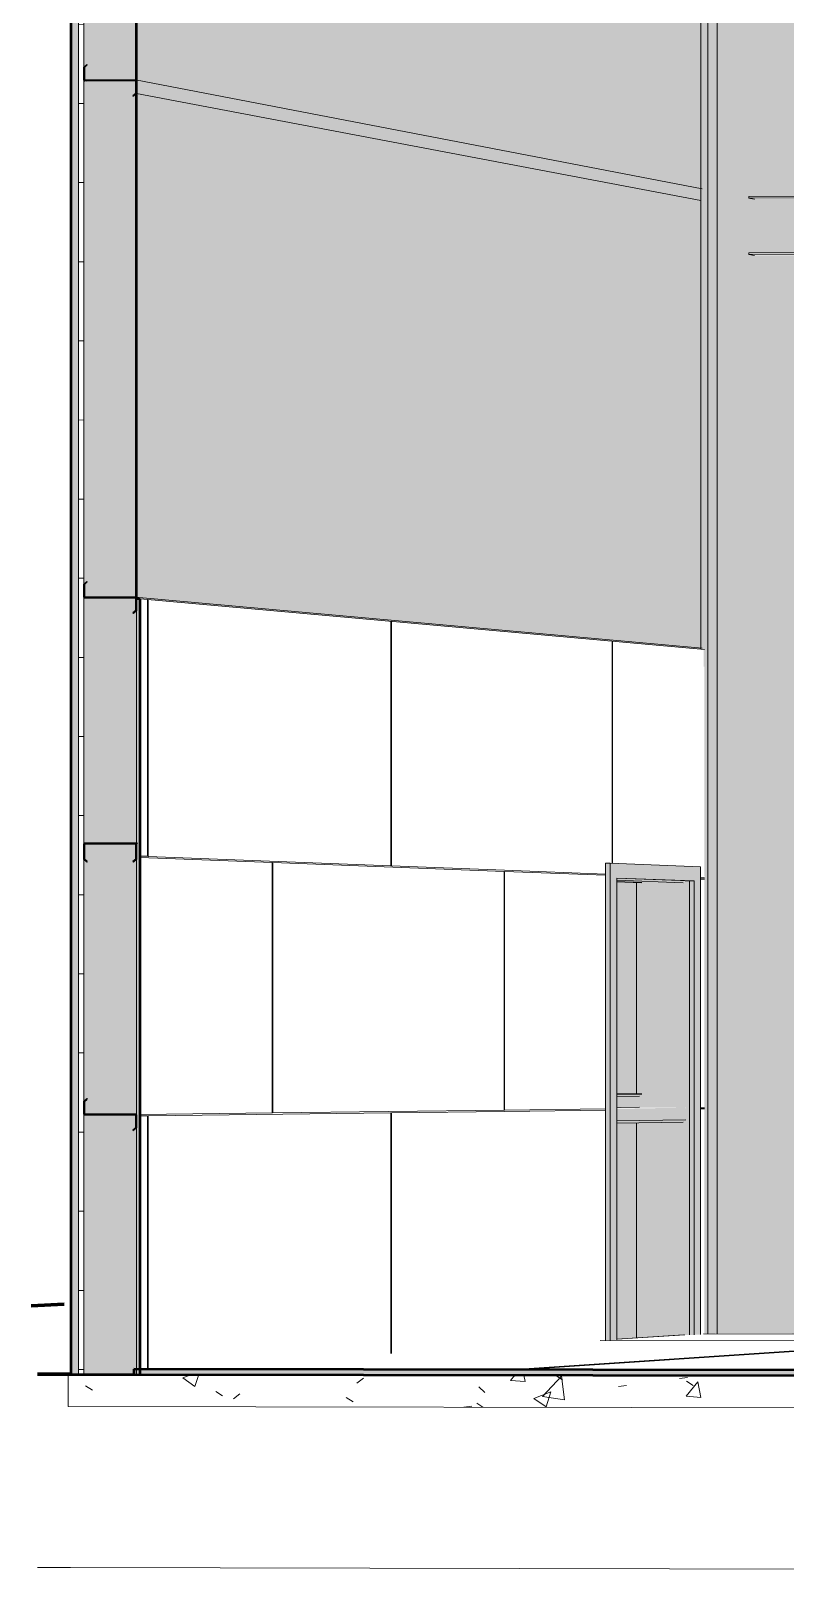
# Model space of a CAD drawing. Header units: inches. Extents: x 27328 to 52026, y -4075 to 4147.
# Drawn here: x 49624.8794 to 49624.9682, y 59.9372 to 60.1203 of the extents above; entities that cross this region are included whole.
import ezdxf

# ---------------------------------------------------------------- set-up
doc = ezdxf.new("R2010")
doc.units = ezdxf.units.IN
doc.header["$MEASUREMENT"] = 0
doc.linetypes.add('Dash 1_16_', pattern=[0.125, 0.0625, -0.0625])
for name, color, linetype, lineweight in [('A-DOOR', 31, 'Continuous', 9), ('A-DOOR-FRAM', 31, 'Continuous', 9), ('A-FLOR', 192, 'Continuous', 9), ('A-FLOR-CLRS', 90, 'Dash 1_16_', 9), ('A-FLOR-OTLN', 90, 'Continuous', 9), ('A-WALL', 113, 'Continuous', 9), ('A-WALL-PATT', 111, 'Continuous', 9), ('C-BLDG-PADS', 91, 'Continuous', 9), ('C-TOPO', 7, 'Continuous', 9), ('L-SITE-WALL', 31, 'Continuous', 9), ('S-BEAM', 12, 'Continuous', 9)]:
    doc.layers.add(name, color=color, linetype=linetype, lineweight=lineweight)

# ---------------------------------------------------------------- blocks, each defined once
blk = doc.blocks.new('FP_166-mezzanine - perspective')
at = {"layer": 'S-BEAM'}
blk.add_line((23035.25415, 59.99271), (23035.25422, 59.99278), dxfattribs=at)
blk = doc.blocks.new('FP_167-mezzanine - perspective')
at = {"layer": 'S-BEAM'}
blk.add_line((23035.25597, 60.05357), (23035.25602, 60.05362), dxfattribs=at)
blk = doc.blocks.new('FP_168-mezzanine - perspective')
at = {"layer": 'C-BLDG-PADS'}
for p, q in [((23035.26153, 59.96175), (23035.26256, 59.96215)), ((23035.26153, 59.96175), (23035.26296, 59.96076)), ((23035.26296, 59.96076), (23035.26341, 59.96215)), ((23035.28203, 59.96114), (23035.28278, 59.96173)), ((23035.3001, 59.96147), (23035.30062, 59.9621)), ((23035.30182, 59.96132), (23035.30168, 59.9621)), ((23035.30387, 59.95957), (23035.30611, 59.96195)), ((23035.30541, 59.96206), (23035.30621, 59.96153)), ((23035.30643, 59.95916), (23035.30611, 59.96195)), ((23035.32, 59.96169), (23035.32094, 59.96181)), ((23035.2501, 59.96084), (23035.2509, 59.96032)), ((23035.26542, 59.96016), (23035.26622, 59.95964)), ((23035.26751, 59.95928), (23035.26826, 59.95987)), ((23035.29637, 59.96072), (23035.29707, 59.96006)), ((23035.3001, 59.96147), (23035.30182, 59.96132)), ((23035.30284, 59.95934), (23035.30486, 59.96013)), ((23035.30428, 59.95836), (23035.30486, 59.96013)), ((23035.31279, 59.96073), (23035.31373, 59.96085)), ((23035.32076, 59.9596), (23035.32215, 59.96129)), ((23035.32079, 59.96137), (23035.32159, 59.96085)), ((23035.32248, 59.95945), (23035.32215, 59.96129)), ((23035.28076, 59.95947), (23035.28156, 59.95895)), ((23035.2946, 59.95832), (23035.29555, 59.95844)), ((23035.29612, 59.95879), (23035.29685, 59.95831)), ((23035.30284, 59.95934), (23035.30428, 59.95836)), ((23035.30387, 59.95957), (23035.30643, 59.95916)), ((23035.32076, 59.9596), (23035.32248, 59.95945))]:
    blk.add_line(p, q, dxfattribs=at)
blk = doc.blocks.new('FP_189-mezzanine - perspective')
at = {"layer": 'A-WALL-PATT'}
for p, q in [((23035.24926, 60.04656), (23035.24988, 60.04656)), ((23035.24926, 60.03725), (23035.24988, 60.03725)), ((23035.24926, 60.02794), (23035.24988, 60.02794)), ((23035.24926, 60.01862), (23035.24988, 60.01862)), ((23035.24926, 60.00931), (23035.24988, 60.00931)), ((23035.24926, 60), (23035.24988, 60)), ((23035.24926, 59.99069), (23035.24988, 59.99069)), ((23035.24926, 59.98138), (23035.24988, 59.98138)), ((23035.24926, 59.97206), (23035.24988, 59.97206)), ((23035.24926, 59.96275), (23035.24988, 59.96275))]:
    blk.add_line(p, q, dxfattribs=at)
blk = doc.blocks.new('FP_190-mezzanine - perspective')
at = {"layer": 'A-WALL-PATT'}
for p, q in [((23035.25736, 60.05338), (23035.25736, 60.02315)), ((23035.25744, 60.02314), (23035.25744, 60.05337)), ((23035.28602, 60.05081), (23035.28602, 60.02203)), ((23035.28609, 60.02203), (23035.28609, 60.0508)), ((23035.31204, 60.04847), (23035.31204, 60.02234)), ((23035.3121, 60.02233), (23035.3121, 60.04847)), ((23035.25736, 60.02315), (23035.25653, 60.02318)), ((23035.27204, 60.02242), (23035.25653, 60.02302)), ((23035.28602, 60.02203), (23035.25744, 60.02314)), ((23035.27204, 60.02242), (23035.27204, 59.99294)), ((23035.27212, 60.02242), (23035.27212, 59.99294)), ((23035.29933, 60.02137), (23035.27212, 60.02242)), ((23035.2994, 60.02151), (23035.28609, 60.02203)), ((23035.29933, 59.99327), (23035.29933, 60.02137)), ((23035.31127, 60.02105), (23035.2994, 60.02151)), ((23035.31127, 60.02091), (23035.2994, 60.02136)), ((23035.2994, 60.02136), (23035.2994, 59.99327)), ((23035.32291, 60.0206), (23035.32244, 60.02061)), ((23035.32291, 60.02046), (23035.32244, 60.02047)), ((23035.27204, 59.99294), (23035.25653, 59.99275)), ((23035.28602, 59.99296), (23035.25744, 59.9926)), ((23035.29933, 59.99327), (23035.27212, 59.99294)), ((23035.28602, 59.99296), (23035.28602, 59.96463)), ((23035.2994, 59.99312), (23035.28609, 59.99296)), ((23035.28609, 59.96463), (23035.28609, 59.99296)), ((23035.31127, 59.99341), (23035.2994, 59.99327)), ((23035.31127, 59.99327), (23035.2994, 59.99312)), ((23035.32291, 59.99355), (23035.32244, 59.99355)), ((23035.32291, 59.99341), (23035.32244, 59.99341)), ((23035.25736, 59.9926), (23035.25653, 59.99259)), ((23035.25736, 59.9926), (23035.25736, 59.96284)), ((23035.25744, 59.96284), (23035.25744, 59.9926))]:
    blk.add_line(p, q, dxfattribs=at)
blk = doc.blocks.new('FP_211-mezzanine - perspective')
at = {"layer": 'A-WALL-PATT'}
for p, q in [((23035.24926, 60.16761), (23035.24988, 60.16762)), ((23035.24926, 60.1583), (23035.24988, 60.1583)), ((23035.24926, 60.14899), (23035.24988, 60.14899)), ((23035.24926, 60.13968), (23035.24988, 60.13968)), ((23035.24926, 60.13037), (23035.24988, 60.13037)), ((23035.24926, 60.12105), (23035.24988, 60.12106)), ((23035.24926, 60.11174), (23035.24988, 60.11174)), ((23035.24926, 60.10243), (23035.24988, 60.10243)), ((23035.24926, 60.09312), (23035.24988, 60.09312)), ((23035.24926, 60.08381), (23035.24988, 60.08381)), ((23035.24926, 60.07449), (23035.24988, 60.0745)), ((23035.24926, 60.06518), (23035.24988, 60.06518)), ((23035.24926, 60.05587), (23035.24988, 60.05587))]:
    blk.add_line(p, q, dxfattribs=at)

msp = doc.modelspace()

# ---------------------------------------------------------------- hatches: boundary and pattern name
at = {"layer": 'A-DOOR'}
h = msp.add_hatch(color=256, dxfattribs=at)
h.paths.add_polyline_path([(49624.94825, 59.96633), (49624.95061, 59.96648), (49624.95061, 59.99177), (49624.94825, 59.99174), (49624.94825, 59.96747)], flags=0)
h.paths.add_polyline_path([(49624.94825, 59.99518), (49624.95061, 59.99521), (49624.95061, 60.02005), (49624.94825, 60.02014), (49624.94825, 59.99555)], flags=0)
at = {"layer": 'A-DOOR-FRAM'}
for points in [[(49624.94751, 59.96621), (49624.94751, 60.02234), (49624.94695, 60.02234), (49624.94695, 59.96621)], [(49624.94751, 59.96621), (49624.94828, 59.96625), (49624.94828, 60.02059), (49624.95738, 60.02024), (49624.95738, 59.96682), (49624.95812, 59.96687), (49624.95812, 60.0219), (49624.94751, 60.02234), (49624.94751, 60.01148)], [(49624.95738, 59.96682), (49624.95738, 60.02024), (49624.95683, 60.02024), (49624.95683, 59.96682)]]:
    msp.add_hatch(color=256, dxfattribs=at).paths.add_polyline_path(points, flags=0)
at = {"layer": 'A-FLOR', "lineweight": 13}
msp.add_hatch(color=256, dxfattribs=at).paths.add_polyline_path([(49625.6091, 59.96121), (49625.6091, 59.96186), (49624.89144, 59.96279), (49624.89144, 59.96216), (49625.57851, 59.96125)], flags=0)
at = {"layer": 'L-SITE-WALL', "lineweight": 13}
for points in [[(49624.88402, 60.05344), (49624.88495, 60.05344), (49624.88495, 60.17514), (49624.88402, 60.17513), (49624.88402, 60.0794)], [(49624.88495, 59.96217), (49624.88495, 60.05344), (49624.88402, 60.05344), (49624.88402, 59.96217)]]:
    msp.add_hatch(color=256, dxfattribs=at).paths.add_polyline_path(points, flags=0)
at = {"layer": 'L-SITE-WALL'}
for points in [[(49624.88557, 60.05344), (49624.89175, 60.05345), (49624.89175, 60.17518), (49624.88557, 60.17514), (49624.88557, 60.0794)], [(49624.95818, 60.04753), (49624.95818, 60.15566), (49624.89175, 60.17518), (49624.89175, 60.05345), (49624.89221, 60.05345), (49624.94966, 60.0483)], [(49624.89175, 59.96216), (49624.89175, 60.05345), (49624.88557, 60.05344), (49624.88557, 59.96217)], [(49624.89221, 59.96216), (49624.89221, 60.05345), (49624.89175, 60.05345), (49624.89175, 59.96216)], [(49624.95061, 59.96648), (49624.95614, 59.96682), (49624.95683, 59.96682), (49624.95683, 60.02024), (49624.95633, 60.02024), (49624.95609, 60.02003), (49624.95107, 60.02022), (49624.95124, 60.02008), (49624.9512, 60.02003), (49624.95061, 60.02005), (49624.95061, 59.99521), (49624.9512, 59.99521), (49624.95124, 59.99516), (49624.95095, 59.99491), (49624.95095, 59.99357), (49624.95641, 59.99356), (49624.95641, 59.99213), (49624.95609, 59.99186), (49624.95061, 59.99177), (49624.95061, 59.96683)]]:
    msp.add_hatch(color=256, dxfattribs=at).paths.add_polyline_path(points, flags=0)
at = {"layer": 'S-BEAM'}
h = msp.add_hatch(color=256, dxfattribs=at)
h.paths.add_polyline_path([(49625.64919, 59.96557), (49625.64919, 60.03398), (49625.64833, 60.03398), (49625.64835, 59.96557), (49625.64849, 59.96557)], flags=0)
h.paths.add_polyline_path([(49625.63794, 59.96558), (49625.63794, 60.03327), (49625.63761, 60.0349), (49625.63669, 60.0351), (49625.63707, 60.03319), (49625.63707, 59.96558), (49625.63789, 59.96558)], flags=0)
h.paths.add_polyline_path([(49624.96975, 59.96692), (49624.96975, 60.03244), (49624.98381, 60.10962), (49624.98372, 60.1098), (49624.98323, 60.11105), (49624.96892, 60.03252), (49624.96892, 59.96692), (49624.96898, 59.96692)], flags=0)
h.paths.add_polyline_path([(49624.95901, 59.96693), (49624.95901, 60.18183), (49624.95818, 60.18186), (49624.95818, 60.04753), (49624.9585, 60.04749), (49624.95849, 60.04547), (49624.95859, 60.04547), (49624.95859, 60.02084), (49624.95867, 60.02065), (49624.95859, 60.02059), (49624.95859, 59.96693)], flags=0)
h.paths.add_polyline_path([(49625.64876, 60.05816), (49625.64876, 60.06672), (49625.64876, 60.07632), (49625.64919, 60.07653), (49625.64918, 60.15345), (49625.64833, 60.15265), (49625.64834, 60.05921), (49625.64874, 60.05821)], flags=0)
h.paths.add_polyline_path([(49625.63109, 60.06315), (49625.63101, 60.06497), (49625.63101, 60.06798), (49625.62827, 60.08171), (49625.62827, 60.07729), (49625.63106, 60.06333)], flags=0)
h.paths.add_polyline_path([(49624.98547, 60.12334), (49624.98631, 60.12334), (49624.99071, 60.14747), (49624.98986, 60.14745), (49624.98548, 60.12341)], flags=0)
for points in [[(49624.95901, 59.96693), (49624.96008, 59.967), (49624.96008, 60.14715), (49624.95925, 60.14738), (49624.95925, 60.14794), (49624.96008, 60.14795), (49624.96008, 60.18145), (49624.96007, 60.18147), (49624.95901, 60.18182), (49624.95901, 59.97749)], [(49624.95124, 60.02008), (49624.95107, 60.02022), (49624.94825, 60.02033), (49624.94825, 60.02019), (49624.94963, 60.02014)], [(49624.9512, 60.02003), (49624.95124, 60.02008), (49624.94825, 60.02019), (49624.94825, 60.02014), (49624.94963, 60.02009)], [(49624.95609, 60.02003), (49624.95632, 60.02024), (49624.94828, 60.02055), (49624.94828, 60.02033), (49624.95055, 60.02024)], [(49624.94825, 59.99514), (49624.95124, 59.99516), (49624.9512, 59.99521), (49624.94825, 59.99518)], [(49624.94825, 59.99489), (49624.95095, 59.99491), (49624.95124, 59.99516), (49624.94825, 59.99514)], [(49624.94825, 59.99357), (49624.95095, 59.99361), (49624.95095, 59.99491), (49624.94825, 59.99489), (49624.94825, 59.99427)], [(49624.94825, 59.99353), (49624.95096, 59.99359), (49624.95095, 59.99361), (49624.94825, 59.99355), (49624.94825, 59.99354)], [(49624.94828, 59.99336), (49624.95641, 59.99346), (49624.95635, 59.99355), (49624.95631, 59.99356), (49624.94828, 59.99343), (49624.94828, 59.99341)], [(49624.94828, 59.99201), (49624.95641, 59.99213), (49624.95641, 59.99346), (49624.94828, 59.99336)], [(49624.94828, 59.99174), (49624.95609, 59.99186), (49624.95641, 59.99213), (49624.94828, 59.99201)]]:
    msp.add_hatch(color=256, dxfattribs=at).paths.add_polyline_path(points, flags=0)
h = msp.add_hatch(color=256, dxfattribs=at)
h.paths.add_polyline_path([(49625.64799, 59.96564), (49625.64799, 60.03398), (49625.64473, 60.03401), (49625.64205, 60.03415), (49625.63884, 60.03462), (49625.63761, 60.0349), (49625.63794, 60.03319), (49625.63794, 59.96565), (49625.64741, 59.96564)], flags=0)
h.paths.add_polyline_path([(49624.96892, 59.96699), (49624.96892, 60.03252), (49624.9799, 60.09279), (49624.9783, 60.09278), (49624.97752, 60.09292), (49624.97759, 60.0939), (49624.96448, 60.09386), (49624.96384, 60.09397), (49624.96384, 60.09418), (49624.97762, 60.09423), (49624.97809, 60.10053), (49624.96444, 60.10049), (49624.96384, 60.1006), (49624.96384, 60.10081), (49624.97811, 60.10086), (49624.98158, 60.14726), (49624.96008, 60.14715), (49624.96008, 59.967), (49624.96072, 59.967)], flags=0)
h.paths.add_polyline_path([(49625.64799, 60.0604), (49625.64799, 60.12862), (49625.63581, 60.12856), (49625.63533, 60.12755), (49625.63436, 60.1262), (49625.6333, 60.12513), (49625.63008, 60.12233), (49625.63086, 60.12193), (49625.63342, 60.12032), (49625.63585, 60.1185), (49625.63811, 60.1164), (49625.63993, 60.11445), (49625.6419, 60.11178), (49625.64344, 60.10929), (49625.64468, 60.1068), (49625.64587, 60.1035), (49625.64658, 60.10111), (49625.64704, 60.09842), (49625.64727, 60.09644), (49625.64742, 60.09374), (49625.64743, 60.06426), (49625.64754, 60.06223), (49625.64797, 60.06049)], flags=0)
h.paths.add_polyline_path([(49625.63101, 60.06798), (49625.631, 60.0938), (49625.63091, 60.09585), (49625.63017, 60.0988), (49625.62927, 60.10086), (49625.62826, 60.10263), (49625.62826, 60.10069), (49625.62827, 60.09644), (49625.62827, 60.08171), (49625.63082, 60.06895)], flags=0)
h.paths.add_polyline_path([(49625.6361, 60.12934), (49625.64799, 60.12941), (49625.64799, 60.15233), (49625.64533, 60.14979), (49625.64159, 60.14977), (49625.64159, 60.14999), (49625.64339, 60.15175), (49625.64339, 60.15634), (49625.64314, 60.15656), (49625.64159, 60.15655), (49625.64159, 60.15677), (49625.64166, 60.15684), (49625.61926, 60.15765), (49625.61926, 60.1366), (49625.62158, 60.13897), (49625.62288, 60.13988), (49625.62443, 60.14058), (49625.62586, 60.14097), (49625.62744, 60.14111), (49625.62908, 60.14097), (49625.63056, 60.14058), (49625.632, 60.13992), (49625.6334, 60.13892), (49625.63447, 60.13784), (49625.63533, 60.13662), (49625.63601, 60.13519), (49625.63642, 60.13367), (49625.63654, 60.13194), (49625.63639, 60.13042), (49625.63612, 60.1294)], flags=0)
h.paths.add_polyline_path([(49625.6172, 60.13474), (49625.6172, 60.15772), (49625.44903, 60.1638), (49625.44836, 60.14772), (49625.51341, 60.15266), (49625.61703, 60.13476)], flags=0)
h.paths.add_polyline_path([(49625.44653, 60.14766), (49625.4472, 60.16386), (49625.24303, 60.17123), (49625.24213, 60.14955), (49625.44644, 60.14766)], flags=0)
h.paths.add_polyline_path([(49624.96008, 60.14795), (49624.98164, 60.14806), (49624.98231, 60.157), (49624.98789, 60.15644), (49624.98789, 60.18045), (49624.96008, 60.18142), (49624.96018, 60.17994), (49624.96008, 60.17998), (49624.96008, 60.14809)], flags=0)
h.paths.add_polyline_path([(49625.23981, 60.14969), (49625.2407, 60.17132), (49624.9908, 60.18034), (49624.9908, 60.15615), (49625.01679, 60.15352), (49625.10712, 60.16689), (49625.23972, 60.1497)], flags=0)
h = msp.add_hatch(color=256, dxfattribs=at)
h.paths.add_polyline_path([(49625.02046, 60.08852), (49625.02046, 60.08902), (49625.00045, 60.09283), (49624.99779, 60.09282), (49625.01924, 60.08876)], flags=0)
h.paths.add_polyline_path([(49624.95818, 60.10032), (49624.95818, 60.10164), (49624.89175, 60.11439), (49624.89175, 60.1129), (49624.94966, 60.10193)], flags=0)
h = msp.add_hatch(color=256, dxfattribs=at)
h.paths.add_polyline_path([(49624.96384, 60.1006), (49624.9781, 60.10065), (49624.97812, 60.10086), (49624.96384, 60.10081)], flags=0)
h.paths.add_polyline_path([(49625.09728, 60.10107), (49625.09949, 60.10107), (49625.09949, 60.10129), (49625.09728, 60.10128)], flags=0)
h = msp.add_hatch(color=256, dxfattribs=at)
h.paths.add_polyline_path([(49624.96384, 60.09397), (49624.9776, 60.09402), (49624.97762, 60.09423), (49624.96384, 60.09418)], flags=0)
h.paths.add_polyline_path([(49625.09927, 60.09441), (49625.09949, 60.09441), (49625.09949, 60.09462), (49625.09728, 60.09462), (49625.09728, 60.09448), (49625.09927, 60.09446)], flags=0)
h = msp.add_hatch(color=256, dxfattribs=at)
h.paths.add_polyline_path([(49625.02046, 60.04195), (49625.02046, 60.04197), (49625.01924, 60.04206)], flags=0)
h.paths.add_polyline_path([(49624.95818, 60.04753), (49624.95818, 60.04756), (49624.89175, 60.05353), (49624.89175, 60.05345), (49624.89221, 60.05345), (49624.94966, 60.0483)], flags=0)
h = msp.add_hatch(color=256, dxfattribs=at)
h.paths.add_polyline_path([(49624.88592, 60.02247), (49624.88596, 60.02252), (49624.88563, 60.0228), (49624.8856, 60.02466), (49624.88557, 60.02458), (49624.88557, 60.02277)], flags=0)
h.paths.add_polyline_path([(49624.89139, 60.02247), (49624.89175, 60.02277), (49624.89171, 60.02467), (49624.89168, 60.02458), (49624.89168, 60.02281), (49624.89135, 60.02252)], flags=0)
h.paths.add_polyline_path([(49624.88565, 60.02461), (49624.88568, 60.0247), (49624.8856, 60.02466)], flags=0)
h.paths.add_polyline_path([(49624.89167, 60.02462), (49624.89171, 60.02467), (49624.89163, 60.0247)], flags=0)
h.paths.add_polyline_path([(49624.88568, 60.02463), (49624.89163, 60.02463), (49624.89163, 60.0247), (49624.88568, 60.0247)], flags=0)

# ---------------------------------------------------------------- linework, layer by layer
at = {"layer": 'A-DOOR'}
for p, q in [((49624.95061, 59.99521), (49624.95061, 60.02005)), ((49624.95061, 59.96648), (49624.95061, 59.99177))]:
    msp.add_line(p, q, dxfattribs=at)
at = {"layer": 'A-DOOR-FRAM'}
for p, q in [((49624.94695, 59.96621), (49624.94695, 60.02234)), ((49624.94695, 59.96621), (49624.94695, 60.02234)), ((49624.94695, 60.02234), (49624.94751, 60.02234)), ((49624.95812, 60.0219), (49624.94751, 60.02234)), ((49624.94751, 60.02234), (49624.94751, 59.96621)), ((49624.94828, 59.96625), (49624.94828, 60.02059)), ((49624.94828, 60.02059), (49624.95738, 60.02024)), ((49624.95683, 60.02024), (49624.94828, 60.02057)), ((49624.95683, 59.96682), (49624.95683, 60.02024)), ((49624.95683, 60.02024), (49624.95738, 60.02024)), ((49624.95738, 60.02024), (49624.95738, 59.96682)), ((49624.95812, 59.96687), (49624.95812, 60.0219))]:
    msp.add_line(p, q, dxfattribs=at)
at = {"layer": 'A-FLOR', "lineweight": 13}
msp.add_line((49624.95614, 59.96682), (49624.94828, 59.96633), dxfattribs=at)
at = {"layer": 'A-FLOR', "lineweight": 50}
for p, q in [((49625.6091, 59.96186), (49624.89144, 59.96279)), ((49624.89144, 59.96279), (49624.89144, 59.96216)), ((49624.89144, 59.96216), (49625.6091, 59.96121))]:
    msp.add_line(p, q, dxfattribs=at)
at = {"layer": 'A-FLOR-CLRS', "linetype": 'Continuous'}
for p, q in [((49625.61198, 59.96539), (49624.94633, 59.96617)), ((49624.95627, 59.96682), (49624.94828, 59.96633)), ((49625.63682, 59.96615), (49624.95847, 59.96693))]:
    msp.add_line(p, q, dxfattribs=at)
at = {"layer": 'A-FLOR-OTLN'}
for p, q in [((49624.93619, 59.96273), (49624.98561, 59.96607)), ((49624.93743, 59.96273), (49624.98626, 59.96604))]:
    msp.add_line(p, q, dxfattribs=at)
at = {"layer": 'A-WALL', "lineweight": 13}
for p, q in [((49624.88495, 60.17514), (49624.88495, 59.96217)), ((49624.88557, 60.17514), (49624.88557, 59.96217)), ((49624.89175, 60.05345), (49624.89175, 59.96216))]:
    msp.add_line(p, q, dxfattribs=at)
at = {"layer": 'C-BLDG-PADS'}
msp.add_line((49624.88399, 59.96219), (49624.88371, 59.96217), dxfattribs=at)
at = {"layer": 'C-BLDG-PADS', "lineweight": 13}
for p, q in [((49625.95896, 59.96075), (49624.88371, 59.96217)), ((49624.88371, 59.96217), (49624.88371, 59.95838)), ((49624.88371, 59.95838), (49625.95896, 59.95683))]:
    msp.add_line(p, q, dxfattribs=at)
at = {"layer": 'C-TOPO', "lineweight": 70}
for p, q in [((49624.88325, 59.97044), (49624.87936, 59.97025)), ((49624.88399, 59.96219), (49624.88012, 59.96219))]:
    msp.add_line(p, q, dxfattribs=at)
at = {"layer": 'C-TOPO'}
for p, q in [((49624.8813, 59.97037), (49624.87936, 59.97027)), ((49624.8813, 59.97037), (49624.88325, 59.97046)), ((49624.88012, 59.96217), (49624.88371, 59.96217)), ((49624.88399, 59.96219), (49624.88371, 59.96217)), ((49624.88399, 59.96219), (49624.88371, 59.96217)), ((49624.88371, 59.96217), (49624.88371, 59.95891)), ((49624.88371, 59.95891), (49624.88371, 59.95838)), ((49625.78507, 59.95708), (49624.88371, 59.95838)), ((49624.88399, 59.93943), (49624.88012, 59.93943)), ((49625.95874, 59.93716), (49624.88399, 59.93943))]:
    msp.add_line(p, q, dxfattribs=at)
at = {"layer": 'L-SITE-WALL', "lineweight": 50}
for p, q in [((49624.88402, 60.17513), (49624.88402, 59.96217)), ((49624.89175, 60.05345), (49624.89175, 60.17518)), ((49624.89221, 60.05345), (49624.89175, 60.05345)), ((49624.89221, 59.96216), (49624.89221, 60.05345)), ((49624.88402, 59.96217), (49624.89144, 59.96216))]:
    msp.add_line(p, q, dxfattribs=at)
at = {"layer": 'L-SITE-WALL', "lineweight": 13}
for p, q in [((49624.95859, 60.0475), (49624.89221, 60.05345)), ((49624.94828, 60.02057), (49624.95683, 60.02024)), ((49624.95683, 60.02024), (49624.95634, 60.02024)), ((49624.95683, 60.02024), (49624.95683, 59.96682))]:
    msp.add_line(p, q, dxfattribs=at)
at = {"layer": 'S-BEAM'}
for p, q in [((49624.95818, 60.18142), (49624.95818, 60.04753)), ((49624.95901, 59.96693), (49624.95901, 60.18183)), ((49624.96008, 60.14715), (49624.96008, 59.967)), ((49624.88592, 60.11437), (49624.88566, 60.11442)), ((49624.89166, 60.11451), (49624.95833, 60.1017)), ((49624.89175, 60.1129), (49624.95818, 60.10032)), ((49624.96384, 60.10081), (49624.97812, 60.10086)), ((49624.96384, 60.1006), (49624.96384, 60.10081)), ((49624.96384, 60.1006), (49624.9781, 60.10065)), ((49624.96444, 60.10049), (49624.96384, 60.1006)), ((49624.96448, 60.10047), (49624.96444, 60.10049)), ((49624.96384, 60.09418), (49624.97762, 60.09423)), ((49624.96384, 60.09397), (49624.96384, 60.09418)), ((49624.96384, 60.09397), (49624.9776, 60.09402)), ((49624.96448, 60.09386), (49624.96384, 60.09397)), ((49624.88594, 60.05354), (49624.88567, 60.05356)), ((49624.89164, 60.05364), (49624.95832, 60.04765)), ((49624.89164, 60.0247), (49624.89191, 60.02469)), ((49624.95124, 60.02008), (49624.94824, 60.02019)), ((49624.95609, 60.02003), (49624.94827, 60.02033)), ((49624.9512, 60.02003), (49624.94824, 60.02014)), ((49624.9512, 59.99521), (49624.94825, 59.99518)), ((49624.95124, 59.99516), (49624.94825, 59.99514)), ((49624.95095, 59.99491), (49624.94825, 59.99489)), ((49624.95095, 59.99361), (49624.94825, 59.99357)), ((49624.94828, 59.99201), (49624.95641, 59.99213)), ((49624.95609, 59.99186), (49624.94828, 59.99174))]:
    msp.add_line(p, q, dxfattribs=at)
at = {"layer": 'S-BEAM', "lineweight": 30}
for p, q in [((49624.88592, 60.11633), (49624.88557, 60.11603)), ((49624.88557, 60.11603), (49624.88557, 60.11453)), ((49624.88563, 60.11599), (49624.88596, 60.11628)), ((49624.88563, 60.11453), (49624.88563, 60.11599)), ((49624.88596, 60.11628), (49624.88592, 60.11633)), ((49624.88565, 60.1145), (49624.88563, 60.11453)), ((49624.88568, 60.11448), (49624.88567, 60.11449)), ((49624.89163, 60.11451), (49624.88568, 60.11448)), ((49624.88568, 60.11442), (49624.89163, 60.11444)), ((49624.89168, 60.11439), (49624.89168, 60.11293)), ((49624.89175, 60.1129), (49624.89175, 60.11439)), ((49624.89168, 60.11293), (49624.89135, 60.11264)), ((49624.89135, 60.11264), (49624.89139, 60.11259)), ((49624.89139, 60.11259), (49624.89175, 60.1129)), ((49624.88592, 60.05548), (49624.88557, 60.05518)), ((49624.88557, 60.05518), (49624.88557, 60.05368)), ((49624.88563, 60.05514), (49624.88596, 60.05543)), ((49624.88563, 60.05368), (49624.88563, 60.05514)), ((49624.88596, 60.05543), (49624.88592, 60.05548)), ((49624.88565, 60.05365), (49624.88563, 60.05368)), ((49624.89163, 60.05364), (49624.88568, 60.05363)), ((49624.88568, 60.05356), (49624.89163, 60.05358)), ((49624.89168, 60.05353), (49624.89168, 60.05207)), ((49624.89175, 60.05203), (49624.89175, 60.05353)), ((49624.89168, 60.05207), (49624.89135, 60.05178)), ((49624.89135, 60.05178), (49624.89139, 60.05173)), ((49624.89139, 60.05173), (49624.89175, 60.05203)), ((49624.88557, 60.02458), (49624.88557, 60.02277)), ((49624.88563, 60.0228), (49624.88563, 60.02458)), ((49624.89163, 60.0247), (49624.88568, 60.0247)), ((49624.88568, 60.02463), (49624.89163, 60.02463)), ((49624.89168, 60.02458), (49624.89168, 60.02281)), ((49624.89175, 60.02277), (49624.89175, 60.02458)), ((49624.88557, 60.02277), (49624.88592, 60.02247)), ((49624.88596, 60.02252), (49624.88563, 60.0228)), ((49624.88592, 60.02247), (49624.88596, 60.02252)), ((49624.89168, 60.02281), (49624.89135, 60.02252)), ((49624.89135, 60.02252), (49624.89139, 60.02247)), ((49624.89139, 60.02247), (49624.89175, 60.02277)), ((49624.88592, 59.99463), (49624.88557, 59.99432)), ((49624.88563, 59.99429), (49624.88596, 59.99458)), ((49624.88596, 59.99458), (49624.88592, 59.99463)), ((49624.88557, 59.99432), (49624.88557, 59.99283)), ((49624.88563, 59.99283), (49624.88563, 59.99429)), ((49624.89163, 59.99278), (49624.88568, 59.99278)), ((49624.88568, 59.99271), (49624.89163, 59.99271)), ((49624.89168, 59.9912), (49624.89135, 59.99092)), ((49624.89135, 59.99092), (49624.89139, 59.99087)), ((49624.89139, 59.99087), (49624.89175, 59.99117)), ((49624.89168, 59.99266), (49624.89168, 59.9912)), ((49624.89175, 59.99117), (49624.89175, 59.99266))]:
    msp.add_line(p, q, dxfattribs=at)
for points in [[(49624.88557, 60.11453, 0), (49624.8856, 60.11445, 0), (49624.88568, 60.11442, 0)], [(49624.89175, 60.11439, 0), (49624.89171, 60.11447, 0), (49624.89163, 60.11451, 0)], [(49624.89163, 60.11444, 0), (49624.89167, 60.11443, 0), (49624.89168, 60.11439, 0)], [(49624.88557, 60.05368, 0), (49624.8856, 60.0536, 0), (49624.88568, 60.05356, 0)], [(49624.89175, 60.05353, 0), (49624.89171, 60.05361, 0), (49624.89163, 60.05364, 0)], [(49624.89163, 60.05358, 0), (49624.89167, 60.05356, 0), (49624.89168, 60.05353, 0)], [(49624.88568, 60.0247, 0), (49624.8856, 60.02466, 0), (49624.88557, 60.02458, 0)], [(49624.88563, 60.02458, 0), (49624.88565, 60.02461, 0), (49624.88568, 60.02463, 0)], [(49624.89175, 60.02458, 0), (49624.89171, 60.02467, 0), (49624.89163, 60.0247, 0)], [(49624.89163, 60.02463, 0), (49624.89167, 60.02462, 0), (49624.89168, 60.02458, 0)], [(49624.88557, 59.99283, 0), (49624.8856, 59.99275, 0), (49624.88568, 59.99271, 0)], [(49624.88568, 59.99278, 0), (49624.88565, 59.9928, 0), (49624.88563, 59.99283, 0)], [(49624.89175, 59.99266, 0), (49624.89171, 59.99275, 0), (49624.89163, 59.99278, 0)], [(49624.89163, 59.99271, 0), (49624.89167, 59.9927, 0), (49624.89168, 59.99266, 0)]]:
    msp.add_polyline3d(points, dxfattribs=at)

# ---------------------------------------------------------------- block references
at = {"layer": 'C-BLDG-PADS'}
msp.add_blockref('FP_168-mezzanine - perspective', (26589.63568, 0), dxfattribs=at)
at = {"layer": 'L-SITE-WALL'}
for name in ['FP_211-mezzanine - perspective', 'FP_190-mezzanine - perspective', 'FP_189-mezzanine - perspective']:
    msp.add_blockref(name, (26589.63568, 0), dxfattribs=at)
at = {"layer": 'S-BEAM'}
for name in ['FP_167-mezzanine - perspective', 'FP_166-mezzanine - perspective']:
    msp.add_blockref(name, (26589.63568, 0), dxfattribs=at)

doc.saveas('drawing.dxf')
